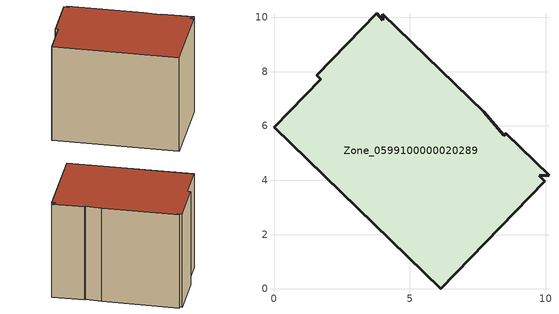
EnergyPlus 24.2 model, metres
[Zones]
Zone_0599100000020289
 floor ground (C_G): 8.54,5.72 10.12,4.18 9.78,4.17 9.96,3.96 6.13,0 0,5.95 1.72,7.72 1.58,7.86 3.79,10.16 4,9.89 4,10.11 7.72,6.52 8.46,5.67 z0
 wall outside (C_F): 1.72,7.72 0,5.95 6.13,0 9.96,3.96 9.78,4.17 10.12,4.18 8.54,5.72 8.46,5.67 7.72,6.52 4,10.11 4,9.89 3.79,10.16 1.58,7.86 1.72,7.72 z0:6.95
 roof outside (C_R): 10.12,4.18 8.54,5.72 8.46,5.67 7.72,6.52 4,10.11 4,9.89 3.79,10.16 1.58,7.86 1.72,7.72 0,5.95 6.13,0 9.96,3.96 9.78,4.17 z6.95
[BUILDING]
Pand.0599100000020289: North Axis=0; Terrain=City; Loads Convergence Tolerance Value=0.04; Temperature Convergence Tolerance Value=0.4; Solar Distribution=FullExterior; Maximum Number of Warmup Days=25; Minimum Number of Warmup Days=1
[Site:Location]
Rotterdam.The.Hague.AP_ZH_NLD Design_Conditions: Latitude=51.96; Longitude=4.45; Time Zone=1; Elevation=-4.5
[SITE:GROUNDTEMPERATURE:BUILDINGSURFACE]
18, 18, 18, 18, 18, 18, 18, 18, 18, 18, 18, 18
[MATERIAL] Thermal Absorptance=0.9; Solar Absorptance=0.7; Visible Absorptance=0.7
Name | Roughness | Thickness | Conductivity | Density | Specific Heat
G.TC.1946 | MediumSmooth | 0.15 | 1 | 540 | 1210
F.TC.1946 | Rough | 0.3 | 0.857143 | 1920 | 840
R.TC.1946 | MediumRough | 0.2 | 0.909091 | 1500 | 1000
[CONSTRUCTION]
C_G: G.TC.1946
C_F: F.TC.1946
C_R: R.TC.1946
[ZONE]
Zone_0599100000020289: Type=1; Multiplier=1; Ceiling Height=Autocalculate; Volume=Autocalculate; Floor Area=autocalculate; Part of Total Floor Area=Yes
[ZONEINFILTRATION:DESIGNFLOWRATE]
Infil_Zone_0599100000020289: Zone or ZoneList or Space or SpaceList=Zone_0599100000020289; Schedule=AlwaysOn; Design Flow Rate Calculation Method=Flow/Area; Flow Rate per Floor Area=0.003; Constant Term Coefficient=1; Temperature Term Coefficient=0; Velocity Term Coefficient=0; Velocity Squared Term Coefficient=0
[HVACTEMPLATE:ZONE:IDEALLOADSAIRSYSTEM]
Zone_0599100000020289: Maximum Heating Supply Air Temperature=50; Minimum Cooling Supply Air Temperature=13; Maximum Heating Supply Air Humidity Ratio=0.0156; Minimum Cooling Supply Air Humidity Ratio=0.0077; Heating Limit=NoLimit; Cooling Limit=NoLimit; Dehumidification Control Type=ConstantSensibleHeatRatio; Cooling Sensible Heat Ratio=0.7; Dehumidification Setpoint=60; Humidification Control Type=None; Humidification Setpoint=30; Outdoor Air Method=None; Outdoor Air Flow Rate per Person=0.00944; Outdoor Air Flow Rate per Zone Floor Area=0; Outdoor Air Flow Rate per Zone=0; Demand Controlled Ventilation Type=None; Outdoor Air Economizer Type=NoEconomizer; Heat Recovery Type=None; Sensible Heat Recovery Effectiveness=0.7; Latent Heat Recovery Effectiveness=0.65
[ZONECONTROL:THERMOSTAT]
ThermostatControl_Zone_0599100000020289: Zone or ZoneList=Zone_0599100000020289; Control Type Schedule=DualSetpointControlType; Control 1=Thermostat_Zone_0599100000020289; Temperature Difference Between Cutout And Setpoint=0
[THERMOSTATSETPOINT:DUALSETPOINT]
Thermostat_Zone_0599100000020289: Heating Setpoint Temperature Schedule=HeatingSetpoint_Zone_0599100000020289; Cooling Setpoint Temperature Schedule=CoolingSetpoint_Zone_0599100000020289
[SCHEDULE:COMPACT]
HeatingSetpoint_Zone_0599100000020289: Through: 12/31, For: AllDays, Until: 24:00, 21
CoolingSetpoint_Zone_0599100000020289: Through: 12/31, For: AllDays, Until: 24:00, 24
DualSetpointControlType: Through: 12/31, For: AllDays, Until: 24:00, 4
AlwaysOn: Through: 12/31, For: AllDays, Until: 24:00, 1
